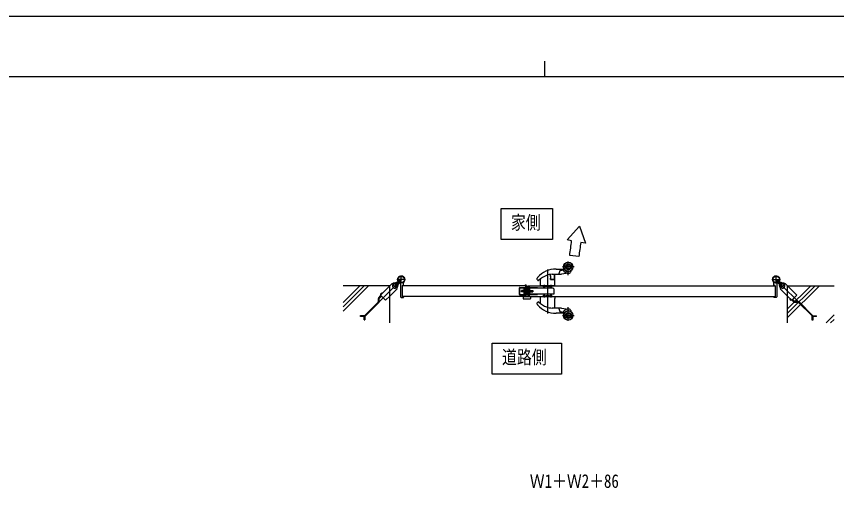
# Model space of a CAD drawing. Units: millimetres, scale not verified. Extents: x -4205 to 4205, y -2970 to 2970.
# Drawn here: x -1712 to 939, y 1438 to 2970 of the extents above; entities that cross this region are included whole.
import ezdxf
from ezdxf.enums import TextEntityAlignment as Align

# ---------------------------------------------------------------- set-up
doc = ezdxf.new("R2010")
doc.units = ezdxf.units.MM
doc.header["$LTSCALE"] = 12
for name, color, linetype in [('0-2_USER1', 3, 'Continuous'), ('0-3_YKK_12', 2, 'Continuous'), ('0-4_YKK_A1', 4, 'Continuous'), ('0-5_YKK_D', 6, 'Continuous'), ('0-6_YKK_ZWAK', 7, 'Continuous')]:
    doc.layers.add(name, color=color, linetype=linetype)
doc.styles.add('ＭＳ ゴシック', font='')
doc.styles.get('ＭＳ ゴシック').set_extended_font_data('MS Gothic')

msp = doc.modelspace()

# ---------------------------------------------------------------- linework, layer by layer
at = {"layer": '0-2_USER1'}
for points in [[(-145.18, 2249.08), (-145.18, 2349.08), (21.22, 2349.08), (21.22, 2249.08)], [(-173.98, 1814.08), (-173.98, 1914.08), (50.02, 1914.08), (50.02, 1814.08)]]:
    msp.add_lwpolyline(points, close=True, dxfattribs=at)
at = {"layer": '0-3_YKK_12'}
for p, q in [((-61.98, 2083), (-61.98, 2100)), ((-62.18, 2082.5), (-81.7, 2082.5))]:
    msp.add_line(p, q, dxfattribs=at)
at = {"layer": '0-4_YKK_A1'}
for p, q in [((108.81, 2292.57), (68.59, 2248.05)), ((108.81, 2292.57), (127.68, 2237.63)), ((82.93, 2245.52), (68.59, 2248.05)), ((127.68, 2237.63), (112.9, 2240.23)), ((72.02, 2134.12), (72.02, 2178.6)), ((106.47, 2194.65), (76.63, 2197.83)), ((5.02, 2152.4), (5.02, 2010.54)), ((33.02, 2154), (57.88, 2154)), ((44.87, 2147.88), (41.95, 2138.41)), ((47.74, 2150), (51.11, 2150)), ((91.32, 2161), (53.72, 2161)), ((-467.98, 2107), (-467.98, 2133)), ((-27.98, 2120.26), (-27.98, 2124.65)), ((-17.98, 2100), (-17.98, 2121.81)), ((13.63, 2136.31), (13.62, 2136.31)), ((14.17, 2129.99), (13.64, 2136.06)), ((13.65, 2136.17), (14.18, 2130.14)), ((14.18, 2130.14), (14.64, 2124.86)), ((15.02, 2120.3), (14.61, 2125.01)), ((14.64, 2124.86), (14.98, 2120.96)), ((20.02, 2137), (40.06, 2137)), ((26.02, 2135), (26.02, 2133.23)), ((26.52, 2135.5), (26.52, 2123)), ((26.52, 2123), (26.52, 2120.3)), ((29.02, 2123), (26.52, 2123)), ((29.02, 2123), (29.02, 2136)), ((29.02, 2100), (29.02, 2123)), ((41.52, 2137), (40.06, 2137)), ((73.21, 2140.27), (50.48, 2137.54)), ((744.02, 2107), (744.02, 2133)), ((-601.41, 2100), (-654.98, 2046.43)), ((-587.27, 2100), (-654.98, 2032.29)), ((-573.13, 2100), (-654.98, 2018.15)), ((-482.48, 2105.5), (-545.07, 2042.91)), ((-496.26, 2105.86), (-497.4, 2106.99)), ((-491.14, 2106.04), (-496.44, 2100.73)), ((-496.44, 2100.73), (-494.5, 2093.48)), ((-495.91, 2105.5), (-482.48, 2092.07)), ((-483.89, 2104.09), (-491.14, 2106.04)), ((-487.25, 2091.54), (-481.94, 2096.84)), ((-480.63, 2110.18), (-484.22, 2110.18)), ((-484.22, 2108.18), (-480.38, 2108.18)), ((-481.94, 2096.84), (-483.89, 2104.09)), ((-454.98, 2120), (-480.98, 2120)), ((-480.63, 2110.18), (-479.21, 2111.6)), ((-479.8, 2103.76), (-479.8, 2107.6)), ((-479.53, 2108.45), (-469.47, 2118.51)), ((-479.39, 2108.59), (-474.73, 2113.25)), ((-478.23, 2113.99), (-477.95, 2114.27)), ((-477.8, 2107.35), (-476.38, 2108.77)), ((-477.8, 2107.35), (-477.8, 2103.76)), ((-476.3, 2113.58), (-477.06, 2112.82)), ((-476.82, 2108.33), (-476.11, 2107.63)), ((-476.7, 2114.11), (-473.28, 2117.53)), ((-472.82, 2117.06), (-476.3, 2113.58)), ((-476.11, 2107.63), (-475.2, 2108.54)), ((-474.4, 2111.68), (-475.16, 2110.92)), ((-470.92, 2115.16), (-474.4, 2111.68)), ((-473.99, 2109.75), (-473.71, 2110.03)), ((-470.46, 2114.7), (-473.87, 2111.29)), ((-473.28, 2117.53), (-470.46, 2114.7)), ((-469.98, 2105.06), (-469.98, 2064.5)), ((-464.98, 2100), (-464.98, 2065)), ((-464.68, 2100.3), (-460.48, 2100.3)), ((-459.98, 2100.8), (-459.98, 2109.84)), ((-84.48, 2094.5), (-65.98, 2094.5)), ((-71.48, 2094.5), (-67.48, 2094.5)), ((-65.98, 2094.5), (-67.48, 2094.5)), ((-67.48, 2094.5), (-65.98, 2094.5)), ((-67.48, 2094.5), (-67.48, 2070.5)), ((-65.98, 2101), (-65.98, 2102.5)), ((-65.98, 2070.5), (-65.98, 2094.5)), ((-65.98, 2092.9), (-65.98, 2094.5)), ((-64.98, 2100), (-64.98, 2065)), ((-64.98, 2093), (-64.98, 2100)), ((-58.98, 2100), (-58.98, 2065)), ((-58.98, 2095), (-57.48, 2095)), ((-58.98, 2070), (-58.98, 2095)), ((-57.48, 2070), (-57.48, 2095)), ((-54.98, 2094.9), (-54.98, 2070.1)), ((-53.98, 2094.9), (-54.98, 2094.9)), ((-53.98, 2070.1), (-53.98, 2094.9)), ((29.02, 2100), (-17.98, 2100)), ((-9.78, 2100), (-9.78, 2099)), ((-9.78, 2099), (-2.18, 2099)), ((-9.38, 2097.88), (-9.48, 2099)), ((-5.98, 2103.03), (-5.98, 2095.43)), ((-2.48, 2099), (-2.58, 2097.88)), ((-2.18, 2099), (-2.18, 2100)), ((0.02, 2098.3), (0.02, 2100)), ((9.72, 2098), (0.32, 2098)), ((10.02, 2100), (10.02, 2098.3)), ((12.62, 2097.88), (12.52, 2099)), ((15.02, 2120.3), (26.52, 2120.3)), ((25.52, 2120.5), (15.48, 2120.5)), ((16.02, 2103.47), (16.02, 2095.43)), ((19.52, 2099), (19.42, 2097.88)), ((731.02, 2120), (757.02, 2120)), ((736.02, 2100.8), (736.02, 2109.84)), ((740.72, 2100.3), (736.52, 2100.3)), ((741.02, 2100), (741.02, 2065)), ((755.57, 2108.45), (745.51, 2118.51)), ((746.02, 2105.06), (746.02, 2064.5)), ((749.32, 2117.53), (746.49, 2114.7)), ((746.49, 2114.7), (749.91, 2111.29)), ((746.96, 2115.16), (750.44, 2111.68)), ((748.86, 2117.06), (752.34, 2113.58)), ((752.73, 2114.11), (749.32, 2117.53)), ((750.03, 2109.75), (749.75, 2110.03)), ((750.44, 2111.68), (751.2, 2110.92)), ((755.43, 2108.59), (750.77, 2113.25)), ((752.34, 2113.58), (753.1, 2112.82)), ((753.84, 2107.35), (752.42, 2108.77)), ((753.84, 2107.35), (753.84, 2103.76)), ((754.27, 2113.99), (753.99, 2114.27)), ((756.67, 2110.18), (755.25, 2111.6)), ((756.39, 2111.87), (755.48, 2112.78)), ((755.69, 2111.16), (756.39, 2111.87)), ((755.84, 2103.76), (755.84, 2107.6)), ((760.26, 2108.18), (756.42, 2108.18)), ((756.67, 2110.18), (760.26, 2110.18)), ((759.93, 2104.09), (757.98, 2096.84)), ((757.98, 2096.84), (763.29, 2091.54)), ((758.52, 2092.07), (771.95, 2105.5)), ((758.52, 2105.5), (821.11, 2042.91)), ((767.18, 2106.04), (759.93, 2104.09)), ((772.48, 2100.73), (767.18, 2106.04)), ((770.54, 2093.48), (772.48, 2100.73)), ((773.44, 2106.99), (772.3, 2105.86)), ((855.76, 2100), (781.02, 2025.25)), ((869.91, 2100), (781.02, 2011.11)), ((884.05, 2100), (781.02, 1996.97)), ((-540.61, 2061.51), (-533.74, 2068.38)), ((-534.23, 2073.11), (-532.4, 2072.48)), ((-533.81, 2070.57), (-534.08, 2071.03)), ((-532.75, 2071.63), (-533.81, 2070.57)), ((-529.92, 2074.46), (-532.75, 2071.63)), ((-532.4, 2072.48), (-531.15, 2072.86)), ((-531.4, 2075.94), (-530.77, 2074.11)), ((-530.77, 2074.11), (-531.15, 2072.86)), ((-529.92, 2074.46), (-528.86, 2075.52)), ((-528.86, 2075.52), (-529.32, 2075.79)), ((-494.5, 2093.48), (-487.25, 2091.54)), ((-480.99, 2090.58), (-482.12, 2091.72)), ((-85.48, 2071.5), (-85.48, 2093.5)), ((-85.48, 2093.5), (-64.98, 2093.5)), ((-85.48, 2071.5), (-64.98, 2071.5)), ((-84.48, 2071.5), (-84.48, 2093.5)), ((-84.48, 2070.5), (-65.98, 2070.5)), ((-79.48, 2080.5), (-79.48, 2084.5)), ((-64.98, 2084.5), (-79.48, 2084.5)), ((-64.98, 2084.12), (-79.48, 2084.12)), ((-64.98, 2080.88), (-79.48, 2080.88)), ((-64.98, 2080.5), (-79.48, 2080.5)), ((-71.98, 2094), (-71.98, 2071)), ((-71.48, 2091.5), (-64.98, 2091.5)), ((-67.48, 2070.5), (-71.48, 2070.5)), ((-58.98, 2090), (-70.48, 2090)), ((-68.48, 2085.38), (-63.98, 2080.13)), ((-67.48, 2070.5), (-65.98, 2070.5)), ((-67.48, 2070.5), (-65.98, 2070.5)), ((-65.98, 2091.92), (-65.98, 2092.9)), ((-65.98, 2092.08), (-65.98, 2070.5)), ((-65.98, 2086), (-64.98, 2086)), ((-64.98, 2079), (-65.98, 2079)), ((-64.98, 2071.5), (-64.98, 2093.5)), ((-64.98, 2070), (-64.98, 2091.5)), ((-64.98, 2079.7), (-64.98, 2085.3)), ((-63.78, 2078.5), (-64.98, 2079.7)), ((-63.98, 2080.13), (-60.64, 2076.22)), ((-63.78, 2086.5), (-63.78, 2078.5)), ((-63.48, 2078.5), (-63.78, 2078.5)), ((-63.48, 2086.5), (-63.48, 2078.5)), ((-63.48, 2078.5), (-63.48, 2086.5)), ((-58.68, 2086.5), (-58.98, 2086.5)), ((-58.68, 2078.5), (-58.98, 2078.5)), ((-57.48, 2070), (-58.98, 2070)), ((-58.68, 2086.5), (-58.68, 2078.5)), ((-56.68, 2084.5), (-58.68, 2086.5)), ((-56.68, 2080.5), (-58.68, 2078.5)), ((-54.98, 2093), (-57.48, 2093)), ((-54.98, 2092), (-57.48, 2092)), ((-51.98, 2084.5), (-56.68, 2084.5)), ((-56.68, 2084.5), (-56.68, 2080.5)), ((-56.68, 2084.1), (-51.98, 2084.1)), ((-56.68, 2080.9), (-51.98, 2080.9)), ((-51.98, 2080.5), (-56.68, 2080.5)), ((-54.98, 2087.5), (-55.88, 2087.5)), ((-55.88, 2077.5), (-55.88, 2087.5)), ((-55.88, 2077.5), (-54.98, 2077.5)), ((-54.98, 2087.5), (-54.98, 2092)), ((-54.98, 2070.3), (-54.98, 2077.5)), ((-54.98, 2070.1), (-53.98, 2070.1)), ((-27.48, 2093), (-51.98, 2093)), ((23.42, 2092), (-51.98, 2092)), ((-51.98, 2084.5), (-42.98, 2084.5)), ((-51.98, 2084.1), (-42.98, 2084.1)), ((-51.98, 2080.9), (-42.98, 2080.9)), ((-51.98, 2080.5), (-42.98, 2080.5)), ((25.02, 2073), (-51.98, 2073)), ((-51.98, 2072), (-27.48, 2072)), ((-42.98, 2084.5), (-42.98, 2080.5)), ((-27.48, 2092), (-27.48, 2093)), ((-27.48, 2073), (-27.48, 2072)), ((-5.98, 2069.57), (-5.98, 2061.97)), ((16.02, 2069.57), (16.02, 2061.53)), ((758.16, 2091.72), (757.03, 2090.58)), ((763.29, 2091.54), (770.54, 2093.48)), ((-585.64, 2004.18), (-542.37, 2047.45)), ((-583.98, 2002.17), (-540.36, 2045.78)), ((-541.79, 2048.86), (-541.79, 2058.68)), ((-539.19, 2048.61), (-539.19, 2058.43)), ((-538.6, 2059.85), (-531.9, 2066.54)), ((-467.98, 2062.5), (-460.98, 2062.5)), ((-64.98, 2065), (-464.98, 2065)), ((-464.68, 2064.7), (-460.48, 2064.7)), ((-459.98, 2064.2), (-459.98, 2063.5)), ((-73.98, 2065), (-73.98, 2058.5)), ((-73.98, 2065), (-49.98, 2065)), ((-72.98, 2057.5), (-50.98, 2057.5)), ((-58.98, 2065), (741.02, 2065)), ((-49.98, 2065), (-49.98, 2058.5)), ((-27.98, 2040.35), (-27.98, 2044.74)), ((-17.98, 2065), (29.02, 2065)), ((-17.98, 2043.19), (-17.98, 2065)), ((-9.48, 2066), (-9.38, 2067.12)), ((-2.58, 2067.12), (-2.48, 2066)), ((0.02, 2065), (0.02, 2066.7)), ((9.72, 2067), (0.32, 2067)), ((10.02, 2065), (10.02, 2066.7)), ((12.22, 2066), (12.22, 2065)), ((19.82, 2066), (12.22, 2066)), ((12.52, 2066), (12.62, 2067.12)), ((19.42, 2067.12), (19.52, 2066)), ((19.82, 2065), (19.82, 2066)), ((29.02, 2065), (29.02, 2062)), ((29.02, 2062), (29.02, 2058.5)), ((29.02, 2028.5), (29.02, 2058.5)), ((736.02, 2064.2), (736.02, 2063.5)), ((740.72, 2064.7), (736.52, 2064.7)), ((744.02, 2062.5), (737.02, 2062.5)), ((788.08, 2056.58), (789.91, 2057.21)), ((788.5, 2059.12), (788.23, 2058.66)), ((789.56, 2058.06), (788.5, 2059.12)), ((789.56, 2058.06), (792.39, 2055.23)), ((789.91, 2057.21), (791.16, 2056.83)), ((790.91, 2053.75), (791.54, 2055.58)), ((791.54, 2055.58), (791.16, 2056.83)), ((792.39, 2055.23), (793.45, 2054.17)), ((793.45, 2054.17), (792.98, 2053.9)), ((802.51, 2047.37), (795.64, 2054.24)), ((804.17, 2049.38), (797.48, 2056.08)), ((815.16, 2046.19), (805.34, 2046.19)), ((815.41, 2048.79), (805.59, 2048.79)), ((859.84, 2002.34), (816.57, 2045.61)), ((861.85, 2004), (818.24, 2047.62)), ((40.06, 2028), (20.02, 2028)), ((40.06, 2028), (41.52, 2028)), ((41.95, 2026.59), (44.87, 2017.12)), ((51.11, 2015), (47.74, 2015)), ((50.48, 2027.46), (73.21, 2024.73)), ((72.02, 1986.4), (72.02, 2030.88)), ((-599.29, 2003.59), (-587.05, 2003.59)), ((-599.29, 2000.99), (-599.29, 2003.59)), ((-586.8, 2000.99), (-599.29, 2000.99)), ((-587.75, 1989.45), (-587.75, 2000.99)), ((-587.75, 1989.45), (-585.15, 1989.45)), ((-585.15, 2001.35), (-585.15, 1989.45)), ((57.88, 2011), (33.02, 2011)), ((53.72, 2004), (91.32, 2004)), ((860.43, 1988.69), (860.43, 2000.93)), ((863.03, 1988.69), (860.43, 1988.69)), ((862.67, 2002.83), (874.57, 2002.83)), ((863.03, 2001.18), (863.03, 1988.69)), ((874.57, 2000.23), (863.03, 2000.23)), ((874.57, 2000.23), (874.57, 2002.83)), ((931.02, 2005.55), (905.47, 1980)), ((931.02, 1991.41), (919.61, 1980))]:
    msp.add_line(p, q, dxfattribs=at)
for points in [[(26.02, 2133.23), (26.02, 2123.8), (26.02, 2121)], [(-504.98, 1980), (-504.98, 2100), (-654.98, 2100)], [(-497.4, 2106.99), (-504.98, 2099.4), (-534.87, 2069.51), (-518.47, 2053.11)], [(-479.65, 2111.16), (-480.35, 2111.87), (-479.44, 2112.78)], [(-477.53, 2113.28), (-478.59, 2114.34), (-479.31, 2113.08)], [(-479.26, 2111.69), (-477.21, 2112.4), (-475.97, 2112.02)], [(-473.87, 2111.29), (-474.7, 2110.45), (-477.53, 2113.28), (-476.7, 2114.11)], [(-476.29, 2108.72), (-475.58, 2110.77), (-475.97, 2112.02)], [(-474.7, 2110.45), (-473.64, 2109.39), (-474.9, 2108.67)], [(-64.98, 2100), (-464.98, 2100), (-464.98, 2065)], [(-63.48, 2100), (-63.48, 2070), (-64.98, 2070)], [(-58.98, 2100), (741.02, 2100), (741.02, 2065)], [(-52.98, 2070.1), (-51.98, 2070.1), (-51.98, 2094.9), (-52.98, 2094.9), (-53.98, 2094.9)], [(-53.98, 2070.1), (-52.98, 2070.1), (-52.98, 2094.9)], [(12.22, 2100), (12.22, 2099), (19.82, 2099), (19.82, 2100)], [(750.74, 2110.45), (749.68, 2109.39), (750.94, 2108.67)], [(749.91, 2111.29), (750.74, 2110.45), (753.57, 2113.28), (752.73, 2114.11)], [(752.86, 2108.33), (752.15, 2107.63), (751.24, 2108.54)], [(752.33, 2108.72), (751.62, 2110.77), (752, 2112.02)], [(755.3, 2111.69), (753.25, 2112.4), (752, 2112.02)], [(753.57, 2113.28), (754.63, 2114.34), (755.35, 2113.08)], [(810.91, 2069.51), (781.02, 2099.4), (773.44, 2106.99)], [(781.02, 1980), (781.02, 2100), (931.02, 2100)], [(-518.47, 2053.11), (-504.98, 2066.6), (-480.99, 2090.58)], [(-64.98, 2091.5), (-64.98, 2093), (-71.48, 2093), (-71.48, 2091.5)], [(-70.98, 2089.5), (-70.98, 2088.3), (-68.48, 2085.38)], [(-63.48, 2086.5), (-63.78, 2086.5), (-64.98, 2085.3)], [(-54.98, 2070.3), (-56.18, 2070.3), (-57.48, 2070.3)], [(25.02, 2090.4), (25.02, 2074.6), (25.02, 2073)], [(757.03, 2090.58), (781.02, 2066.6), (794.51, 2053.11), (810.91, 2069.51)], [(-2.18, 2065), (-2.18, 2066), (-9.78, 2066), (-9.78, 2065)]]:
    msp.add_lwpolyline(points, dxfattribs=at)
for centre, radius in [((72.02, 2161), 15), ((72.02, 2161), 14.7), ((72.02, 2161), 9.71), ((72.02, 2161), 6.62), ((-467.98, 2120), 11.5), ((-467.98, 2120), 10.35), ((744.02, 2120), 11.5), ((744.02, 2120), 10.35), ((72.02, 2004), 15), ((72.02, 2004), 14.7), ((72.02, 2004), 9.71), ((72.02, 2004), 6.62)]:
    msp.add_circle(centre, radius, dxfattribs=at)
for centre, radius, start, end in [((-7918.16, 3277.41), 8067.36, 352.30953, 352.65116), ((775.96, 2123.33), 673.28, 170.00114, 173.91932), ((33.02, 2074), 80, 90.00041, 138.8719), ((47.74, 2147), 3, 90, 162.89708), ((51.11, 2140), 10, 39.77031, 90), ((57.88, 2152.5), 1.5, 31.00806, 89.99901), ((72.02, 2161), 15, 211.00806, 297.32214), ((79.59, 2146.34), 1.5, 332.99743, 117.32214), ((-467.98, 2120), 11.5, 321.98772, 244.89722), ((-24.98, 2124.65), 3, 138.8714, 180), ((31.19, 2059.16), 80, 111.86371, 132.59171), ((-16.98, 2121.81), 1, 141.82148, 180), ((20.02, 2087), 50, 90.00002, 111.86372), ((13.14, 2136.02), 0.5, 5, 97.98573), ((11.66, 2136), 2, 5, 16.92345), ((15.48, 2121), 0.5, 185, 270), ((25.52, 2121), 0.5, 270, 0), ((29.02, 2135), 3, 138.18969, 180), ((28.02, 2135.5), 1.5, 90, 180), ((28.02, 2136), 1, 0, 90), ((40.04, 2139), 2, 270, 330), ((41.52, 2212), 75, 270, 276.85992), ((40.04, 2139), 2, 330, 342.89708), ((72.02, 2157.4), 17.2, 219.77031, 270), ((72.02, 2161), 15, 261.17985, 278.82015), ((72.02, 2150.2), 10, 270, 276.85992), ((72.02, 2150.2), 10, 276.85992, 332.99743), ((744.02, 2120), 11.5, 295.10278, 218.01228), ((-489.19, 2098.79), 10, 315, 135), ((-489.19, 2098.79), 6.5, 84.54354, 275.45646), ((-489.19, 2098.79), 6.5, 275.45646, 84.54354), ((-484.22, 2105.18), 5, 90, 135.40999), ((-484.22, 2105.18), 3, 90, 110.54093), ((-480.38, 2109.58), 1.4, 270, 315), ((-482.8, 2103.76), 3, 339.45907, 0), ((-478.4, 2107.6), 1.4, 135, 180), ((-478.19, 2112.43), 1.3, 150, 210.9647), ((-471.59, 2116.39), 9, 210.9647, 239.0353), ((-482.8, 2103.76), 5, 314.59001, 0), ((-475.55, 2109.79), 1.3, 239.0353, 300), ((-474.98, 2105.06), 5, 0.00002, 64.89722), ((-464.68, 2100), 0.3, 90, 180), ((-460.48, 2100.8), 0.5, 270, 0), ((-454.98, 2109.84), 5, 141.98772, 180), ((-84.48, 2093.5), 1, 90, 180), ((-71.48, 2094), 0.5, 90, 180), ((-65.98, 2100), 2.5, 0, 90), ((-65.98, 2100), 1, 0, 90), ((-24.98, 2120.25), 3, 179.8597, 312.73203), ((-8.09, 2097.99), 1.3, 185, 254.11915), ((-5.98, 2105.4), 9, 254.11915, 285.88085), ((-3.87, 2097.99), 1.3, 285.88085, 355), ((0.32, 2098.3), 0.3, 180, 270), ((9.72, 2098.3), 0.3, 270, 0), ((13.91, 2097.99), 1.3, 185, 254.11915), ((16.02, 2105.4), 9, 254.11915, 285.88085), ((18.13, 2097.99), 1.3, 285.88085, 355), ((731.02, 2109.84), 5, 0, 38.01228), ((736.52, 2100.8), 0.5, 180, 270), ((740.72, 2100), 0.3, 0, 90), ((751.02, 2105.06), 5, 115.10278, 179.99998), ((751.59, 2109.79), 1.3, 240, 300.9647), ((747.63, 2116.39), 9, 300.9647, 329.0353), ((758.84, 2103.76), 5, 180, 225.40999), ((765.23, 2098.79), 10, 45, 225), ((754.23, 2112.43), 1.3, 329.0353, 30), ((754.44, 2107.6), 1.4, 0, 45), ((756.42, 2109.58), 1.4, 225, 270), ((758.84, 2103.76), 3, 180, 200.54093), ((765.23, 2098.79), 6.5, 174.54354, 5.45646), ((765.23, 2098.79), 6.5, 5.45646, 174.54354), ((760.26, 2105.18), 5, 44.59001, 90), ((760.26, 2105.18), 3, 69.45907, 90), ((-532.09, 2072.18), 2.3, 171.88409, 210), ((-530.21, 2071.92), 4.2, 98.11591, 171.88409), ((-530.47, 2073.8), 2.3, 60, 98.11591), ((-84.48, 2071.5), 1, 180, 270), ((-71.48, 2071), 0.5, 180, 270), ((-70.48, 2089.5), 0.5, 90, 180), ((-57.98, 2078.5), 3.5, 220.57456, 253.39845), ((-8.09, 2067.01), 1.3, 105.88085, 175), ((-5.98, 2059.6), 9, 74.11915, 105.88085), ((-3.87, 2067.01), 1.3, 5, 74.11915), ((13.91, 2067.01), 1.3, 105.88085, 175), ((16.02, 2059.6), 9, 74.11915, 105.88085), ((18.13, 2067.01), 1.3, 5, 74.11915), ((23.42, 2090.4), 1.6, 0, 90), ((-543.79, 2048.86), 2, 315, 0), ((-537.79, 2058.68), 4, 135, 180), ((-543.19, 2048.61), 4, 315, 0), ((-537.19, 2058.43), 2, 135, 180), ((-467.98, 2064.5), 2, 180, 270), ((-464.68, 2065), 0.3, 180, 270), ((-460.98, 2063.5), 1, 270, 0), ((-460.48, 2064.2), 0.5, 0, 90), ((-72.98, 2058.5), 1, 180, 270), ((-50.98, 2058.5), 1, 270, 360), ((-24.98, 2044.75), 3, 47.26797, 180.1403), ((31.19, 2105.84), 80, 227.40829, 248.13629), ((-16.98, 2043.19), 1, 180, 218.17852), ((0.32, 2066.7), 0.3, 90, 180), ((9.72, 2066.7), 0.3, 0, 90), ((736.52, 2064.2), 0.5, 90, 180), ((737.02, 2063.5), 1, 180, 270), ((740.72, 2065), 0.3, 270, 0), ((744.02, 2064.5), 2, 270, 0), ((790.22, 2057.51), 2.3, 150, 188.11591), ((792.1, 2057.77), 4.2, 188.11591, 261.88409), ((791.83, 2055.89), 2.3, 261.88409, 300), ((805.34, 2050.19), 4, 225, 270), ((805.59, 2050.79), 2, 225, 270), ((815.16, 2044.19), 2, 45, 90), ((815.41, 2044.79), 4, 45, 90), ((-24.98, 2040.35), 3, 180, 221.1286), ((33.02, 2091), 80, 221.1281, 269.99959), ((20.02, 2078), 50, 248.13628, 269.99998), ((28.02, 2028.5), 1, 354.60366, 0), ((29.82, 2029), 1, 216.44456, 270), ((40.04, 2026), 2, 30, 90), ((41.52, 1953), 75, 83.14008, 90), ((40.04, 2026), 2, 17.10292, 30), ((47.74, 2018), 3, 197.10292, 270), ((51.11, 2025), 10, 270, 320.22969), ((72.02, 2007.6), 17.2, 90, 140.22969), ((72.02, 2004), 15, 62.67786, 148.99194), ((72.02, 2004), 15, 81.17985, 98.82015), ((72.02, 2014.8), 10, 83.14008, 90), ((72.02, 2014.8), 10, 27.00257, 83.14008), ((79.59, 2018.66), 1.5, 242.67786, 27.00257), ((-587.05, 2005.59), 2, 270, 315), ((-586.8, 2004.99), 4, 270, 315), ((57.88, 2012.5), 1.5, 270.00099, 328.99194), ((858.43, 2000.93), 2, 0, 45), ((859.03, 2001.18), 4, 0, 45)]:
    msp.add_arc(centre, radius, start, end, dxfattribs=at)
at = {"layer": '0-6_YKK_ZWAK'}
for p, q in [((-4.98, 2825), (-4.98, 2775)), ((3895.02, 2775), (-3904.98, 2775))]:
    msp.add_line(p, q, dxfattribs=at)
msp.add_lwpolyline([(-4205, -2970), (4205, -2970), (4205, 2970), (-4205, 2970)], close=True, dxfattribs=at)

# ---------------------------------------------------------------- texts
at = {"layer": '0-2_USER1', "style": 'ＭＳ ゴシック', "width": 0.8}
for s, p in [('家側', (-113.18, 2269.08)), ('道路側', (-141.98, 1834.08))]:
    msp.add_text(s, height=43.99, dxfattribs=at).set_placement(p, align=Align.BOTTOM_LEFT)
at = {"layer": '0-5_YKK_D', "style": 'ＭＳ ゴシック', "width": 0.8}
msp.add_text('Ｗ1＋Ｗ2＋86', height=43.99, dxfattribs=at).set_placement((-52.38, 1434), align=Align.BOTTOM_LEFT)

doc.saveas('drawing.dxf')
